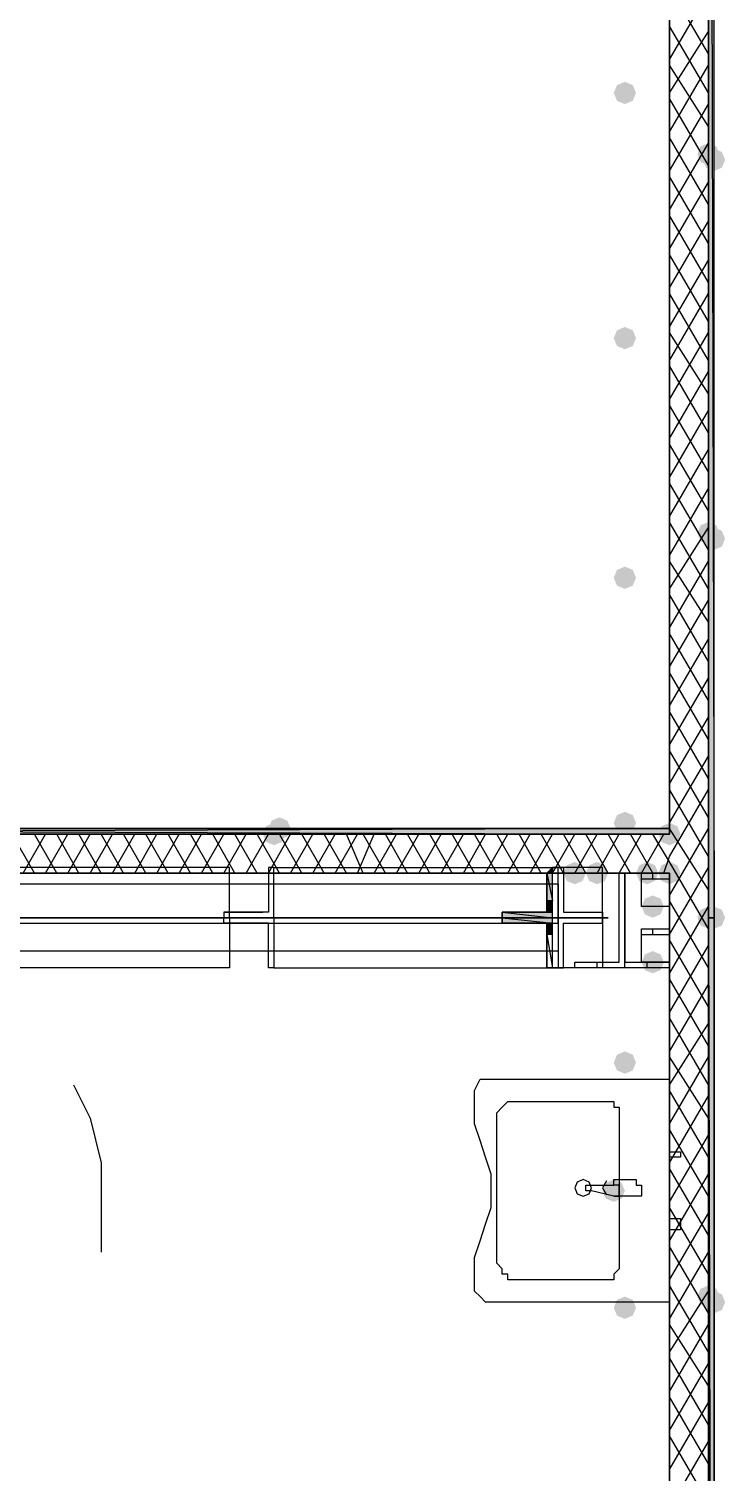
# Model space of a CAD drawing. Header units: millimetres. Extents: x 0 to 420, y 0 to 297.
# Drawn here: x 384.39 to 389.68, y 182.86 to 193.82 of the extents above; entities that cross this region are included whole.
import ezdxf

# ---------------------------------------------------------------- set-up
doc = ezdxf.new("R2010")
doc.units = ezdxf.units.MM
doc.layers.get('0').update_dxf_attribs({"linetype": 'CONTINUOUS'})

msp = doc.modelspace()

# ---------------------------------------------------------------- hatches: boundary and pattern name
at = {"true_color": 0x000007}
h = msp.add_hatch(color=0, dxfattribs=at)
h.paths.add_polyline_path([(389.593667, 204.427667), (389.551333, 204.427667), (389.593667, 187.071)], flags=0)
h.paths.add_polyline_path([(389.551333, 204.427667), (389.593667, 187.071), (389.551333, 187.071)], flags=0)
for points in [[(389.001, 193.336333), (388.976129, 193.276537), (388.916333, 193.251667), (388.856537, 193.276537), (388.831667, 193.336333), (388.856537, 193.396129), (388.916333, 193.421), (388.976129, 193.396129)], [(389.001, 191.473667), (388.976129, 191.413871), (388.916333, 191.389), (388.856537, 191.413871), (388.831667, 191.473667), (388.856537, 191.533462), (388.916333, 191.558333), (388.976129, 191.533463)], [(389.001, 189.653333), (388.976129, 189.593537), (388.916333, 189.568667), (388.856537, 189.593537), (388.831667, 189.653333), (388.856537, 189.713129), (388.916333, 189.738), (388.976129, 189.713129)], [(389.001, 187.790667), (388.976129, 187.730871), (388.916333, 187.706), (388.856537, 187.730871), (388.831667, 187.790667), (388.856537, 187.850462), (388.916333, 187.875333), (388.976129, 187.850463)], [(388.62, 187.409667), (388.595129, 187.349871), (388.535333, 187.325), (388.475537, 187.349871), (388.450667, 187.409667), (388.475537, 187.469462), (388.535333, 187.494333), (388.595129, 187.469463)], [(388.789333, 187.409667), (388.764462, 187.349871), (388.704667, 187.325), (388.644871, 187.349871), (388.62, 187.409667), (388.644871, 187.469462), (388.704667, 187.494333), (388.764462, 187.469463)], [(389.170333, 187.409667), (389.145463, 187.349871), (389.085667, 187.325), (389.025871, 187.349871), (389.001, 187.409667), (389.025871, 187.469462), (389.085667, 187.494333), (389.145462, 187.469463)], [(389.339667, 187.409667), (389.314796, 187.349871), (389.255, 187.325), (389.195204, 187.349871), (389.170333, 187.409667), (389.195204, 187.469462), (389.255, 187.494333), (389.314796, 187.469463)], [(389.212667, 187.155667), (389.187796, 187.095871), (389.128, 187.071), (389.068204, 187.095871), (389.043333, 187.155667), (389.068204, 187.215462), (389.128, 187.240333), (389.187796, 187.215463)], [(389.212667, 186.732333), (389.187796, 186.672537), (389.128, 186.647667), (389.068204, 186.672537), (389.043333, 186.732333), (389.068204, 186.792129), (389.128, 186.817), (389.187796, 186.792129)], [(389.001, 185.970333), (388.976129, 185.910537), (388.916333, 185.885667), (388.856537, 185.910537), (388.831667, 185.970333), (388.856537, 186.030129), (388.916333, 186.055), (388.976129, 186.030129)], [(388.916333, 184.996667), (388.891462, 184.936871), (388.831667, 184.912), (388.771871, 184.936871), (388.747, 184.996667), (388.771871, 185.056462), (388.831667, 185.081333), (388.891462, 185.056463)], [(389.001, 184.107667), (388.976129, 184.047871), (388.916333, 184.023), (388.856537, 184.047871), (388.831667, 184.107667), (388.856537, 184.167462), (388.916333, 184.192333), (388.976129, 184.167463)]]:
    msp.add_hatch(color=0, dxfattribs=at).paths.add_polyline_path(points, flags=0)
at = {"true_color": 0x0000fe}
for points in [[(389.636, 192.870667), (389.611129, 192.810871), (389.551333, 192.786), (389.491537, 192.810871), (389.466667, 192.870667), (389.491537, 192.930462), (389.551333, 192.955333), (389.611129, 192.930463)], [(389.678333, 192.828333), (389.653462, 192.768537), (389.593667, 192.743667), (389.533871, 192.768537), (389.509, 192.828333), (389.533871, 192.888129), (389.593667, 192.913), (389.653462, 192.888129)], [(389.636, 189.992), (389.611129, 189.932204), (389.551333, 189.907333), (389.491537, 189.932204), (389.466667, 189.992), (389.491537, 190.051796), (389.551333, 190.076667), (389.611129, 190.051796)], [(389.678333, 189.949667), (389.653462, 189.889871), (389.593667, 189.865), (389.533871, 189.889871), (389.509, 189.949667), (389.533871, 190.009462), (389.593667, 190.034333), (389.653462, 190.009463)], [(386.376333, 187.748333), (386.351462, 187.688537), (386.291667, 187.663667), (386.231871, 187.688537), (386.207, 187.748333), (386.231871, 187.808129), (386.291667, 187.833), (386.351462, 187.808129)], [(386.334, 187.706), (386.309129, 187.646204), (386.249333, 187.621333), (386.189537, 187.646204), (386.164667, 187.706), (386.189537, 187.765796), (386.249333, 187.790667), (386.309129, 187.765796)], [(389.339667, 187.706), (389.314796, 187.646204), (389.255, 187.621333), (389.195204, 187.646204), (389.170333, 187.706), (389.195204, 187.765796), (389.255, 187.790667), (389.314796, 187.765796)], [(389.636, 187.071), (389.611129, 187.011204), (389.551333, 186.986333), (389.491537, 187.011204), (389.466667, 187.071), (389.491537, 187.130796), (389.551333, 187.155667), (389.611129, 187.130796)], [(389.678333, 187.071), (389.653462, 187.011204), (389.593667, 186.986333), (389.533871, 187.011204), (389.509, 187.071), (389.533871, 187.130796), (389.593667, 187.155667), (389.653462, 187.130796)], [(389.636, 184.192333), (389.611129, 184.132537), (389.551333, 184.107667), (389.491537, 184.132537), (389.466667, 184.192333), (389.491537, 184.252129), (389.551333, 184.277), (389.611129, 184.252129)], [(389.678333, 184.15), (389.653462, 184.090204), (389.593667, 184.065333), (389.533871, 184.090204), (389.509, 184.15), (389.533871, 184.209796), (389.593667, 184.234667), (389.653462, 184.209796)]]:
    msp.add_hatch(color=0, dxfattribs=at).paths.add_polyline_path(points, flags=0)
at = {"true_color": 0x000007}
h = msp.add_hatch(color=0, dxfattribs=at)
h.paths.add_polyline_path([(389.255, 187.748333), (377.317, 187.748333), (389.255, 187.706)], flags=0)
h.paths.add_polyline_path([(377.317, 187.748333), (389.255, 187.706), (377.317, 187.706)], flags=0)
at = {"true_color": 0x000062}
h = msp.add_hatch(color=0, dxfattribs=at)
h.paths.add_polyline_path([(388.366, 187.409667), (388.366, 187.452)], flags=0)
h.paths.add_polyline_path([(388.366, 187.452), (388.366, 187.409667), (388.323667, 187.409667)], flags=0)
h = msp.add_hatch(color=0, dxfattribs=at)
h.paths.add_polyline_path([(388.366, 187.409667), (388.323667, 187.409667), (388.366, 187.198)], flags=0)
h.paths.add_polyline_path([(388.323667, 187.409667), (388.366, 187.198), (388.323667, 187.198)], flags=0)
h = msp.add_hatch(color=0, dxfattribs=at)
h.paths.add_polyline_path([(388.366, 187.198), (388.323667, 187.198), (388.366, 187.155667)], flags=0)
h.paths.add_polyline_path([(388.323667, 187.198), (388.366, 187.155667), (388.323667, 187.155667)], flags=0)
h = msp.add_hatch(color=0, dxfattribs=at)
h.paths.add_polyline_path([(388.366, 187.113333), (388.027333, 187.113333)], flags=0)
h.paths.add_polyline_path([(388.027333, 187.113333), (388.366, 187.113333)], flags=0)
h.paths.add_polyline_path([(388.366, 187.113333), (388.027333, 187.113333)], flags=0)
h.paths.add_polyline_path([(388.366, 187.113333), (388.027333, 187.113333), (387.985, 187.113333)], flags=0)
h = msp.add_hatch(color=0, dxfattribs=at)
h.paths.add_polyline_path([(387.985, 187.113333), (388.366, 187.113333)], flags=0)
h.paths.add_polyline_path([(388.366, 187.113333), (387.985, 187.113333)], flags=0)
h = msp.add_hatch(color=0, dxfattribs=at)
h.paths.add_polyline_path([(388.366, 187.113333), (387.985, 187.113333), (388.366, 187.071)], flags=0)
h.paths.add_polyline_path([(387.985, 187.113333), (388.366, 187.071), (387.985, 187.071)], flags=0)
h.paths.add_polyline_path([(388.366, 187.071), (387.985, 187.071)], flags=0)
h.paths.add_polyline_path([(387.985, 187.071), (388.366, 187.071)], flags=0)
h.paths.add_polyline_path([(388.366, 187.071), (387.985, 187.071)], flags=0)
h.paths.add_polyline_path([(388.366, 187.071), (387.985, 187.071)], flags=0)
h = msp.add_hatch(color=0, dxfattribs=at)
h.paths.add_polyline_path([(388.366, 187.071), (387.985, 187.071), (388.366, 187.028667)], flags=0)
h.paths.add_polyline_path([(387.985, 187.071), (388.366, 187.028667), (387.985, 187.028667)], flags=0)
h.paths.add_polyline_path([(388.366, 187.028667), (387.985, 187.028667)], flags=0)
h.paths.add_polyline_path([(387.985, 187.028667), (388.366, 187.028667)], flags=0)
h.paths.add_polyline_path([(388.366, 187.028667), (387.985, 187.028667)], flags=0)
h.paths.add_polyline_path([(388.366, 187.028667), (387.985, 187.028667)], flags=0)
h.paths.add_polyline_path([(387.985, 187.028667), (388.366, 187.028667)], flags=0)
h.paths.add_polyline_path([(388.366, 187.028667), (387.985, 187.028667)], flags=0)
h.paths.add_polyline_path([(388.366, 187.028667), (387.985, 187.028667), (388.027333, 187.028667)], flags=0)
for points in [[(388.027333, 187.113333), (388.069667, 187.113333)], [(388.027333, 187.028667), (388.069667, 187.028667)]]:
    msp.add_hatch(color=0, dxfattribs=at).paths.add_polyline_path(points, flags=0)
h = msp.add_hatch(color=0, dxfattribs=at)
h.paths.add_polyline_path([(388.027333, 187.113333), (388.069667, 187.113333)], flags=0)
h.paths.add_polyline_path([(388.069667, 187.113333), (388.027333, 187.113333)], flags=0)
h = msp.add_hatch(color=0, dxfattribs=at)
h.paths.add_polyline_path([(388.366, 187.113333), (388.323667, 187.113333)], flags=0)
h.paths.add_polyline_path([(388.323667, 187.113333), (388.366, 187.113333)], flags=0)
h.paths.add_polyline_path([(388.366, 187.113333), (388.323667, 187.113333)], flags=0)
h.paths.add_polyline_path([(388.366, 187.113333), (388.323667, 187.113333), (388.069667, 187.113333)], flags=0)
h = msp.add_hatch(color=0, dxfattribs=at)
h.paths.add_polyline_path([(388.366, 187.155667), (388.323667, 187.155667), (388.366, 187.113333)], flags=0)
h.paths.add_polyline_path([(388.323667, 187.155667), (388.366, 187.113333), (388.323667, 187.113333)], flags=0)
h.paths.add_polyline_path([(388.366, 187.113333), (388.323667, 187.113333)], flags=0)
h.paths.add_polyline_path([(388.323667, 187.113333), (388.366, 187.113333)], flags=0)
h.paths.add_polyline_path([(388.366, 187.113333), (388.323667, 187.113333)], flags=0)
h.paths.add_polyline_path([(388.366, 187.113333), (388.323667, 187.113333)], flags=0)
at = {"true_color": 0x000007}
h = msp.add_hatch(color=0, dxfattribs=at)
h.paths.add_polyline_path([(389.593667, 187.071), (389.551333, 187.071), (389.593667, 169.672)], flags=0)
h.paths.add_polyline_path([(389.551333, 187.071), (389.593667, 169.672), (389.551333, 169.672)], flags=0)
at = {"true_color": 0x000062}
h = msp.add_hatch(color=0, dxfattribs=at)
h.paths.add_polyline_path([(387.985, 187.028667), (388.366, 187.028667)], flags=0)
h.paths.add_polyline_path([(388.366, 187.028667), (388.027333, 187.028667)], flags=0)
h.paths.add_polyline_path([(388.366, 187.028667), (388.027333, 187.028667)], flags=0)
h = msp.add_hatch(color=0, dxfattribs=at)
h.paths.add_polyline_path([(388.027333, 187.028667), (388.069667, 187.028667)], flags=0)
h.paths.add_polyline_path([(388.069667, 187.028667), (388.027333, 187.028667)], flags=0)
h = msp.add_hatch(color=0, dxfattribs=at)
h.paths.add_polyline_path([(388.366, 187.028667), (388.069667, 187.028667)], flags=0)
h.paths.add_polyline_path([(388.069667, 187.028667), (388.366, 187.028667), (388.323667, 187.028667)], flags=0)
h = msp.add_hatch(color=0, dxfattribs=at)
h.paths.add_polyline_path([(388.323667, 187.028667), (388.366, 187.028667)], flags=0)
h.paths.add_polyline_path([(388.366, 187.028667), (388.323667, 187.028667)], flags=0)
h.paths.add_polyline_path([(388.366, 187.028667), (388.323667, 187.028667)], flags=0)
h.paths.add_polyline_path([(388.323667, 187.028667), (388.366, 187.028667)], flags=0)
h.paths.add_polyline_path([(388.366, 187.028667), (388.323667, 187.028667)], flags=0)
h.paths.add_polyline_path([(388.366, 187.028667), (388.323667, 187.028667)], flags=0)
h = msp.add_hatch(color=0, dxfattribs=at)
h.paths.add_polyline_path([(388.366, 187.028667), (388.323667, 187.028667), (388.366, 186.986333)], flags=0)
h.paths.add_polyline_path([(388.323667, 187.028667), (388.366, 186.986333), (388.323667, 186.986333)], flags=0)
h = msp.add_hatch(color=0, dxfattribs=at)
h.paths.add_polyline_path([(388.366, 186.986333), (388.323667, 186.986333), (388.366, 186.944)], flags=0)
h.paths.add_polyline_path([(388.323667, 186.986333), (388.366, 186.944), (388.323667, 186.944)], flags=0)

# ---------------------------------------------------------------- linework, layer by layer
at = {"color": 0, "true_color": 0x000007}
for points in [[(389.551333, 167.216667), (389.551333, 222.504)], [(389.255, 216.111667), (389.255, 187.706)], [(389.551333, 204.427667), (389.551333, 187.071), (389.551333, 204.427667), (389.593667, 187.071)], [(389.551333, 193.632667), (389.255, 194.140667)], [(389.255, 193.590333), (389.551333, 194.098333)], [(389.551333, 193.336333), (389.255, 193.844333)], [(389.255, 193.336333), (389.551333, 193.802)], [(389.255, 193.04), (389.551333, 193.548)], [(389.551333, 193.082333), (389.255, 193.548)], [(389.551333, 192.786), (389.255, 193.294)], [(389.255, 192.743667), (389.551333, 193.251667)], [(389.551333, 192.489667), (389.255, 192.997667)], [(389.255, 192.447333), (389.551333, 192.955333)], [(389.551333, 192.193333), (389.255, 192.701333)], [(389.255, 192.151), (389.551333, 192.659)], [(389.551333, 191.897), (389.255, 192.405)], [(389.255, 191.854667), (389.551333, 192.362667)], [(389.551333, 191.600667), (389.255, 192.108667)], [(389.255, 191.558333), (389.551333, 192.066333)], [(389.255, 191.304333), (389.551333, 191.812333)], [(389.551333, 191.304333), (389.255, 191.812333)], [(389.255, 191.008), (389.551333, 191.516)], [(389.551333, 191.050333), (389.255, 191.516)], [(389.551333, 190.754), (389.255, 191.262)], [(389.255, 190.711667), (389.551333, 191.219667)], [(389.551333, 190.457667), (389.255, 190.965667)], [(389.255, 190.415333), (389.551333, 190.923333)], [(389.551333, 190.161333), (389.255, 190.669333)], [(389.255, 190.119), (389.551333, 190.627)], [(389.551333, 189.865), (389.255, 190.373)], [(389.255, 189.822667), (389.551333, 190.330667)], [(389.551333, 189.568667), (389.255, 190.076667)], [(389.255, 189.568667), (389.551333, 190.034333)], [(389.255, 189.272333), (389.551333, 189.780333)], [(389.551333, 189.314667), (389.255, 189.780333)], [(389.551333, 189.018333), (389.255, 189.526333)], [(389.255, 188.976), (389.551333, 189.484)], [(389.551333, 188.722), (389.255, 189.23)], [(389.255, 188.679667), (389.551333, 189.187667)], [(389.551333, 188.425667), (389.255, 188.933667)], [(389.255, 188.383333), (389.551333, 188.891333)], [(389.551333, 188.129333), (389.255, 188.637333)], [(389.255, 188.087), (389.551333, 188.595)], [(389.551333, 187.833), (389.255, 188.341)], [(389.255, 187.790667), (389.551333, 188.298667)], [(389.255, 187.536667), (389.551333, 188.044667)], [(389.551333, 187.536667), (389.255, 188.044667)], [(389.255, 187.748333), (377.317, 187.748333), (389.255, 187.748333), (377.317, 187.706)], [(389.255, 187.240333), (389.551333, 187.748333)], [(389.551333, 187.282667), (389.255, 187.748333)], [(389.255, 187.706), (374.015, 187.706)], [(384.429, 187.409667), (384.259667, 187.706)], [(384.344333, 187.409667), (384.513667, 187.706)], [(384.598333, 187.409667), (384.429, 187.706)], [(384.513667, 187.409667), (384.683, 187.706)], [(384.767667, 187.409667), (384.598333, 187.706)], [(384.683, 187.409667), (384.852333, 187.706)], [(384.937, 187.409667), (384.767667, 187.706)], [(384.852333, 187.409667), (385.021667, 187.706)], [(385.106333, 187.409667), (384.937, 187.706)], [(385.021667, 187.409667), (385.191, 187.706)], [(385.275667, 187.409667), (385.106333, 187.706)], [(385.191, 187.409667), (385.360333, 187.706)], [(385.445, 187.409667), (385.275667, 187.706)], [(385.360333, 187.409667), (385.529667, 187.706)], [(385.614333, 187.409667), (385.445, 187.706)], [(385.529667, 187.409667), (385.699, 187.706)], [(385.783667, 187.409667), (385.614333, 187.706)], [(385.699, 187.409667), (385.868333, 187.706)], [(385.953, 187.409667), (385.783667, 187.706)], [(385.868333, 187.409667), (386.037667, 187.706)], [(386.122333, 187.409667), (385.953, 187.706)], [(386.037667, 187.409667), (386.207, 187.706)], [(386.291667, 187.409667), (386.122333, 187.706)], [(386.207, 187.409667), (386.376333, 187.706)], [(386.461, 187.409667), (386.291667, 187.706)], [(386.376333, 187.409667), (386.545667, 187.706)], [(386.630333, 187.409667), (386.461, 187.706)], [(386.545667, 187.409667), (386.715, 187.706)], [(386.799667, 187.409667), (386.630333, 187.706)], [(386.715, 187.409667), (386.884333, 187.706)], [(386.926667, 187.409667), (386.799667, 187.706)], [(386.884333, 187.409667), (387.011333, 187.706)], [(387.096, 187.409667), (386.926667, 187.706)], [(387.011333, 187.409667), (387.180667, 187.706)], [(387.265333, 187.409667), (387.096, 187.706)], [(387.180667, 187.409667), (387.35, 187.706)], [(387.434667, 187.409667), (387.265333, 187.706)], [(387.35, 187.409667), (387.519333, 187.706)], [(387.604, 187.409667), (387.434667, 187.706)], [(387.519333, 187.409667), (387.688667, 187.706)], [(387.773333, 187.409667), (387.604, 187.706)], [(387.688667, 187.409667), (387.858, 187.706)], [(387.942667, 187.409667), (387.773333, 187.706)], [(387.858, 187.409667), (388.027333, 187.706)], [(388.112, 187.409667), (387.942667, 187.706)], [(388.027333, 187.409667), (388.196667, 187.706)], [(388.281333, 187.409667), (388.112, 187.706)], [(388.196667, 187.409667), (388.366, 187.706)], [(388.450667, 187.409667), (388.281333, 187.706)], [(388.366, 187.409667), (388.535333, 187.706)], [(388.62, 187.409667), (388.450667, 187.706)], [(388.535333, 187.409667), (388.704667, 187.706)], [(388.789333, 187.409667), (388.62, 187.706)], [(388.704667, 187.409667), (388.874, 187.706)], [(388.958667, 187.409667), (388.789333, 187.706)], [(388.874, 187.409667), (389.043333, 187.706)], [(389.128, 187.409667), (388.958667, 187.706)], [(389.043333, 187.409667), (389.212667, 187.706)], [(389.255, 187.494333), (389.128, 187.706)], [(389.212667, 187.409667), (389.255, 187.536667)], [(389.551333, 186.986333), (389.255, 187.494333)], [(376.936, 187.409667), (389.255, 187.409667)], [(386.207, 187.452), (386.207, 187.409667), (386.207, 187.155667), (386.207, 187.113333)], [(386.249333, 187.452), (386.207, 187.452)], [(388.408333, 187.071), (388.408333, 187.452), (388.450667, 187.452), (388.450667, 187.409667), (388.450667, 187.155667), (388.450667, 187.113333), (388.493, 187.113333), (388.704667, 187.113333), (388.747, 187.113333), (388.747, 187.071), (388.408333, 187.071), (386.249333, 187.071), (386.249333, 187.452), (388.408333, 187.452)], [(386.249333, 187.071), (386.249333, 187.452), (388.366, 187.452)], [(388.366, 187.071), (388.747, 187.071), (388.747, 187.452), (388.366, 187.452)], [(388.916333, 186.69), (388.916333, 187.409667)], [(389.128, 187.367333), (389.128, 187.409667)], [(389.255, 186.944), (389.551333, 187.452)], [(389.255, 187.409667), (389.255, 175.26)], [(388.408333, 187.282667), (388.408333, 187.325), (377.782667, 187.325)], [(377.782667, 187.325), (377.782667, 187.071), (388.408333, 187.071)], [(389.551333, 186.69), (389.255, 187.198)], [(377.782667, 187.028667), (377.782667, 187.071), (377.782667, 187.028667), (388.408333, 187.028667), (388.408333, 187.071), (377.782667, 187.071)], [(386.207, 187.113333), (386.164667, 187.113333), (385.868333, 187.113333), (386.164667, 187.113333)], [(385.868333, 187.113333), (385.868333, 187.071)], [(385.868333, 187.071), (386.249333, 187.071)], [(385.868333, 187.028667), (385.868333, 187.071)], [(385.868333, 187.071), (386.249333, 187.071)], [(388.408333, 187.071), (388.408333, 186.69), (388.450667, 186.69), (388.450667, 186.986333), (388.450667, 187.028667), (388.493, 187.028667), (388.704667, 187.028667), (388.747, 187.028667), (388.747, 187.071), (388.408333, 187.071), (386.249333, 187.071), (386.249333, 186.69), (388.408333, 186.69)], [(386.249333, 187.071), (388.366, 187.071)], [(386.249333, 187.071), (386.249333, 186.69), (388.366, 186.69)], [(386.249333, 187.071), (388.366, 187.071)], [(388.027333, 187.113333), (388.323667, 187.113333)], [(388.366, 187.071), (388.747, 187.071), (388.747, 186.69), (388.366, 186.69)], [(389.255, 186.647667), (389.551333, 187.155667)], [(389.593667, 187.071), (389.593667, 169.672), (389.551333, 187.071), (389.551333, 169.672)], [(388.408333, 187.028667), (388.408333, 186.986333), (388.408333, 186.817), (377.782667, 186.817), (377.782667, 186.986333), (377.782667, 187.028667), (377.782667, 186.986333), (377.782667, 186.817)], [(386.207, 187.028667), (386.164667, 187.028667), (385.868333, 187.028667), (386.164667, 187.028667)], [(386.207, 186.69), (386.207, 186.986333), (386.207, 187.028667)], [(388.027333, 187.028667), (388.323667, 187.028667)], [(389.128, 186.944), (389.128, 186.986333)], [(389.551333, 186.393667), (389.255, 186.901667)], [(389.255, 186.351333), (389.551333, 186.859333)], [(388.535333, 186.69), (388.535333, 186.732333)], [(388.704667, 186.69), (388.704667, 186.732333)], [(389.085667, 186.69), (389.085667, 186.732333)], [(389.255, 186.69), (389.255, 186.732333)], [(386.249333, 186.69), (386.207, 186.69)], [(389.551333, 186.097333), (389.255, 186.605333)], [(389.255, 186.055), (389.551333, 186.563)], [(389.551333, 185.801), (389.255, 186.309)], [(389.255, 185.801), (389.551333, 186.266667)], [(389.255, 185.504667), (389.551333, 186.012667)], [(389.551333, 185.547), (389.255, 186.012667)], [(384.725333, 185.801), (384.852333, 185.547), (384.937, 185.208333), (384.937, 184.869667), (384.937, 184.531)], [(389.551333, 185.250667), (389.255, 185.758667)], [(389.255, 185.208333), (389.551333, 185.716333)], [(389.551333, 184.954333), (389.255, 185.462333)], [(389.255, 184.912), (389.551333, 185.42)], [(389.551333, 184.658), (389.255, 185.166)], [(389.255, 184.615667), (389.551333, 185.123667)], [(388.776127, 185.071226), (388.747, 185.017833), (388.776127, 184.964441)], [(388.874, 185.039), (388.831667, 185.039)], [(388.831667, 184.954333), (388.874, 184.954333), (388.874, 185.039)], [(389.551333, 184.361667), (389.255, 184.869667)], [(389.255, 184.319333), (389.551333, 184.827333)], [(389.551333, 184.065333), (389.255, 184.573333)], [(389.255, 184.023), (389.551333, 184.531)], [(389.551333, 183.769), (389.255, 184.277)], [(389.255, 183.769), (389.551333, 184.234667)], [(389.255, 183.472667), (389.551333, 183.980667)], [(389.551333, 183.515), (389.255, 183.980667)], [(389.551333, 183.218667), (389.255, 183.726667)], [(389.255, 183.176333), (389.551333, 183.684333)], [(389.551333, 182.922333), (389.255, 183.430333)], [(389.255, 182.88), (389.551333, 183.388)], [(389.551333, 182.626), (389.255, 183.134)], [(389.255, 182.583667), (389.551333, 183.091667)]]:
    msp.add_lwpolyline(points, dxfattribs=at)
for points in [[(360.045, 222.207667), (360.045, 187.706), (389.255, 187.706), (389.255, 216.111667), (372.448667, 216.111667), (372.448667, 222.207667)], [(389.593667, 204.427667), (389.551333, 204.427667), (389.593667, 187.071)], [(389.551333, 204.427667), (389.593667, 187.071), (389.551333, 187.071)], [(389.551333, 204.427667), (389.551333, 187.071), (389.593667, 187.071), (389.593667, 204.427667)], [(389.551333, 204.427667), (389.551333, 187.071), (389.593667, 187.071), (389.593667, 204.427667)], [(389.255, 187.748333), (377.317, 187.748333), (389.255, 187.706)], [(377.317, 187.748333), (389.255, 187.706), (377.317, 187.706)], [(389.255, 187.748333), (377.317, 187.748333), (377.317, 187.706), (389.255, 187.706)], [(389.255, 187.748333), (377.317, 187.748333), (377.317, 187.706), (389.255, 187.706)], [(385.910667, 187.452), (383.497667, 187.452), (383.497667, 187.071), (385.910667, 187.071)], [(389.255, 186.69), (388.535333, 186.69), (388.535333, 186.732333), (388.874, 186.732333), (388.874, 187.409667), (388.535333, 187.409667), (389.255, 187.409667), (388.916333, 187.409667), (388.916333, 186.732333), (389.255, 186.732333)], [(389.255, 187.155667), (389.043333, 187.155667), (389.043333, 187.367333), (389.255, 187.367333), (389.255, 187.155667), (389.043333, 187.155667), (389.043333, 187.409667), (389.255, 187.409667)], [(388.408333, 187.071), (388.408333, 187.113333), (388.408333, 187.325)], [(385.910667, 186.69), (383.497667, 186.69), (383.497667, 187.071), (385.910667, 187.071)], [(388.069667, 187.071), (388.789333, 187.071)], [(389.593667, 187.071), (389.551333, 187.071), (389.593667, 169.672)], [(389.551333, 187.071), (389.593667, 169.672), (389.551333, 169.672)], [(389.593667, 169.672), (389.593667, 187.071), (389.551333, 187.071), (389.551333, 169.672)], [(389.593667, 169.672), (389.593667, 187.071), (389.551333, 187.071), (389.551333, 169.672)], [(389.255, 186.732333), (389.043333, 186.732333), (389.043333, 186.944), (389.255, 186.944), (389.255, 186.732333), (389.043333, 186.732333), (389.043333, 186.986333), (389.255, 186.986333)], [(387.773333, 185.504667), (387.773333, 185.589333), (387.773333, 185.631667), (387.773333, 185.716333), (387.773333, 185.758667), (387.815667, 185.843333), (387.858, 185.843333), (387.942667, 185.843333), (389.255, 185.843333), (389.255, 184.15), (387.942667, 184.15), (387.858, 184.15), (387.815667, 184.192333), (387.773333, 184.234667), (387.773333, 184.319333), (387.773333, 184.361667), (387.773333, 184.446333), (387.773333, 184.488667), (387.815667, 184.615667), (387.858, 184.742667), (387.900333, 184.869667), (387.900333, 184.996667), (387.900333, 185.123667), (387.858, 185.250667), (387.815667, 185.377667)], [(388.747, 185.674), (388.789333, 185.674), (388.831667, 185.674), (388.831667, 185.631667), (388.874, 185.631667), (388.874, 185.589333), (388.874, 185.547), (388.874, 185.504667), (388.874, 184.488667), (388.874, 184.446333), (388.874, 184.404), (388.831667, 184.361667), (388.831667, 184.319333), (388.789333, 184.319333), (388.747, 184.319333), (388.069667, 184.319333), (388.027333, 184.319333), (388.027333, 184.361667), (387.985, 184.361667), (387.985, 184.404), (387.942667, 184.446333), (387.942667, 184.488667), (387.942667, 185.504667), (387.942667, 185.547), (387.942667, 185.589333), (387.985, 185.631667), (388.027333, 185.674), (388.069667, 185.674)], [(389.255, 185.250667), (389.255, 185.293), (389.339667, 185.293), (389.339667, 185.250667)], [(388.662333, 185.017833), (388.643735, 185.062735), (388.598833, 185.081333), (388.553932, 185.062735), (388.535333, 185.017833), (388.553932, 184.972932), (388.598833, 184.954333), (388.643735, 184.972932)], [(388.958667, 184.954333), (388.831667, 184.954333), (388.662333, 184.996667), (388.62, 184.996667), (388.62, 185.039), (388.662333, 185.039), (388.831667, 185.039), (388.831667, 185.081333), (388.958667, 185.081333), (389.001, 185.081333), (389.001, 185.039), (389.043333, 185.039), (389.043333, 184.996667), (389.043333, 184.954333), (389.001, 184.954333)], [(389.255, 184.700333), (389.255, 184.785), (389.339667, 184.785), (389.339667, 184.700333)]]:
    msp.add_lwpolyline(points, close=True, dxfattribs=at)
at = {"color": 0, "true_color": 0x000068}
msp.add_lwpolyline([(389.255, 170.307), (389.255, 174.963667), (385.106333, 174.963667), (385.106333, 175.26), (389.255, 175.26), (389.255, 187.409667), (376.936, 187.409667), (376.936, 175.26), (381.635, 175.26), (381.635, 174.963667), (376.936, 174.963667), (376.936, 170.307)], close=True, dxfattribs=at)
at = {"color": 0, "true_color": 0x000062}
for points in [[(388.366, 186.69), (388.366, 187.071), (387.985, 187.071), (388.366, 187.071), (388.366, 187.452)], [(388.366, 187.452), (388.323667, 187.409667), (388.323667, 187.198), (388.323667, 187.155667), (388.323667, 187.113333), (388.069667, 187.113333), (388.027333, 187.113333), (387.985, 187.113333), (387.985, 187.071)], [(387.985, 187.071), (387.985, 187.028667), (388.027333, 187.028667), (388.069667, 187.028667), (388.323667, 187.028667), (388.323667, 186.986333), (388.323667, 186.944), (388.323667, 186.69), (388.366, 186.69)]]:
    msp.add_lwpolyline(points, dxfattribs=at)
for points in [[(388.366, 187.452), (388.366, 187.409667), (388.323667, 187.409667)], [(388.366, 187.409667), (388.323667, 187.409667), (388.366, 187.198)], [(388.323667, 187.409667), (388.366, 187.198), (388.323667, 187.198)], [(388.366, 187.409667), (388.366, 187.452)], [(388.366, 187.198), (388.323667, 187.198), (388.366, 187.155667)], [(388.323667, 187.198), (388.366, 187.155667), (388.323667, 187.155667)], [(388.366, 187.113333), (388.027333, 187.113333), (387.985, 187.113333)], [(387.985, 187.113333), (388.366, 187.113333)], [(388.366, 187.113333), (387.985, 187.113333)], [(388.366, 187.113333), (387.985, 187.113333), (388.366, 187.071)], [(387.985, 187.113333), (388.366, 187.071), (387.985, 187.071)], [(388.366, 187.071), (387.985, 187.071), (388.366, 187.028667)], [(387.985, 187.071), (388.366, 187.028667), (387.985, 187.028667)], [(388.366, 187.071), (387.985, 187.071)], [(387.985, 187.071), (388.366, 187.071)], [(388.366, 187.071), (387.985, 187.071)], [(388.366, 187.071), (387.985, 187.071)], [(388.027333, 187.113333), (388.069667, 187.113333)], [(388.027333, 187.113333), (388.069667, 187.113333)], [(388.069667, 187.113333), (388.027333, 187.113333)], [(388.366, 187.113333), (388.027333, 187.113333)], [(388.027333, 187.113333), (388.366, 187.113333)], [(388.366, 187.113333), (388.027333, 187.113333)], [(388.366, 187.113333), (388.323667, 187.113333), (388.069667, 187.113333)], [(388.366, 187.155667), (388.323667, 187.155667), (388.366, 187.113333)], [(388.323667, 187.155667), (388.366, 187.113333), (388.323667, 187.113333)], [(388.366, 187.113333), (388.323667, 187.113333)], [(388.323667, 187.113333), (388.366, 187.113333)], [(388.366, 187.113333), (388.323667, 187.113333)], [(388.366, 187.113333), (388.323667, 187.113333)], [(388.366, 187.113333), (388.323667, 187.113333)], [(388.323667, 187.113333), (388.366, 187.113333)], [(388.366, 187.113333), (388.323667, 187.113333)], [(388.366, 187.028667), (387.985, 187.028667)], [(387.985, 187.028667), (388.366, 187.028667)], [(388.366, 187.028667), (387.985, 187.028667)], [(388.366, 187.028667), (387.985, 187.028667)], [(387.985, 187.028667), (388.366, 187.028667)], [(388.366, 187.028667), (387.985, 187.028667)], [(388.366, 187.028667), (387.985, 187.028667), (388.027333, 187.028667)], [(387.985, 187.028667), (388.366, 187.028667)], [(388.366, 187.028667), (388.027333, 187.028667)], [(388.366, 187.028667), (388.027333, 187.028667)], [(388.027333, 187.028667), (388.069667, 187.028667)], [(388.027333, 187.028667), (388.069667, 187.028667)], [(388.069667, 187.028667), (388.027333, 187.028667)], [(388.366, 187.028667), (388.069667, 187.028667)], [(388.069667, 187.028667), (388.366, 187.028667), (388.323667, 187.028667)], [(388.323667, 187.028667), (388.366, 187.028667)], [(388.366, 187.028667), (388.323667, 187.028667)], [(388.366, 187.028667), (388.323667, 187.028667)], [(388.323667, 187.028667), (388.366, 187.028667)], [(388.366, 187.028667), (388.323667, 187.028667)], [(388.366, 187.028667), (388.323667, 187.028667)], [(388.366, 187.028667), (388.323667, 187.028667), (388.366, 186.986333)], [(388.323667, 187.028667), (388.366, 186.986333), (388.323667, 186.986333)], [(388.366, 186.986333), (388.323667, 186.986333), (388.366, 186.944)], [(388.323667, 186.986333), (388.366, 186.944), (388.323667, 186.944)], [(388.366, 186.944), (388.323667, 186.944), (388.366, 186.69)], [(388.323667, 186.944), (388.366, 186.69), (388.323667, 186.69)], [(388.366, 186.69), (388.323667, 186.69)], [(388.323667, 186.69), (388.366, 186.69)]]:
    msp.add_lwpolyline(points, close=True, dxfattribs=at)

doc.saveas('drawing.dxf')
